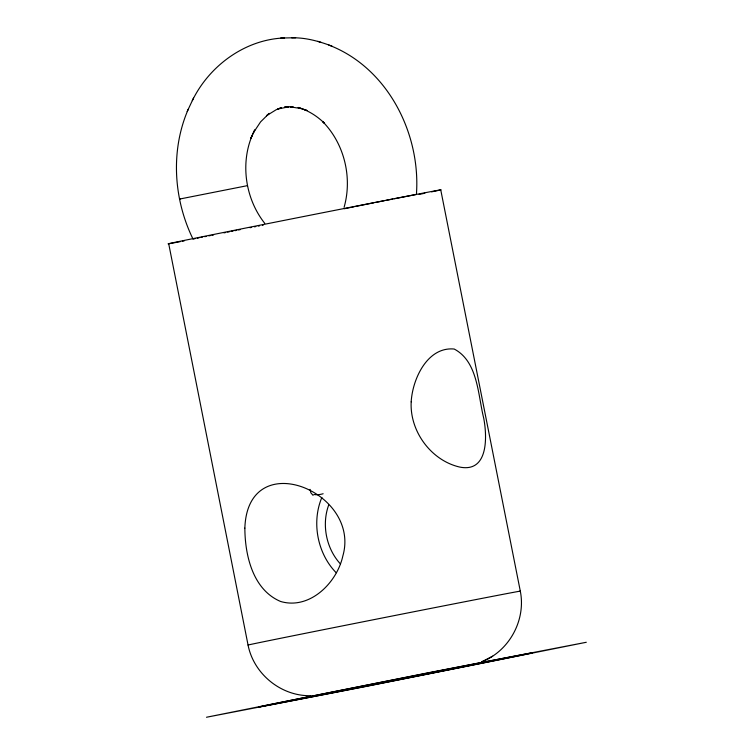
<?xml version="1.0" encoding="UTF-8"?>
<svg xmlns="http://www.w3.org/2000/svg" width="755" height="755" viewBox="0 0 755 755"><rect width="100%" height="100%" fill="white"/><g stroke="black" fill="none" stroke-linecap="round" stroke-linejoin="round"><path stroke-width="1.13" d="M416.411 194.469C420.912 133.465 387.541 67.478 328.755 45.036M344.091 207.304C352.538 177.689 344.412 143.714 322.744 121.678L324.584 123.405C317.175 116.081 308.134 110.343 298.093 107.455L307.087 110.532L303.774 109.39M188.24 109.277C170.385 150.434 173.48 199.112 193.035 239.109M251.877 136.06L250.83 138.316L254.775 129.898C239.505 159.465 244.271 197.489 264.779 223.386M192.308 100.651C209.286 65.723 245.196 39.326 284.55 37.948M187.193 111.532L193.478 98.131M253.605 132.418L260.579 121.885L269.224 113.363L266.468 115.742L276.188 109.73L281.417 107.654L277.736 109.031L288.599 106.861L284.663 106.936L291.94 106.795M481.841 661.767C509.314 651.055 526.122 620.025 520.308 591.156L440.741 189.835M481.728 661.814L492.656 656.189M247.385 185.654L179.473 199.084L180.096 198.99M193.676 238.957L195.101 238.655M344.318 208.748L347.14 208.154M197.253 238.212L199.065 237.844M347.932 207.993L350.745 207.417M201.151 237.419L202.293 237.193M351.811 207.2L354.142 206.728M204.765 236.692L206.087 236.428M208.89 235.862L210.418 235.56M355.407 206.474L373.734 202.812M375.443 202.472L384.229 200.726M211.985 235.239L213.599 234.918M223.933 232.861L225.745 232.502M386.013 200.377L392.779 199.037M227.566 232.144L229.397 231.776M231.228 231.407L233.078 231.049M234.918 230.681L236.759 230.322M238.486 229.973L240.203 229.633M394.384 198.725L416.222 194.497M250.047 227.699L251.566 227.406M254.454 226.84L255.813 226.576M258.342 226.085L259.493 225.858M262.438 225.292L263.212 225.141M291.76 37.835C305.633 37.439 319.195 41.308 332.058 46.178M293.195 106.776L290.288 106.842L301.547 108.645M280.615 38.033L295.639 37.75M310.55 695.704C281.039 696.27 253.708 673.96 248.055 645.053L168.705 243.742M317.846 41.308L321.309 42.506M313.117 495.393L310.862 492.826L310.079 489.391M340.279 563.777A49.896 40.619 79.1 0 1 328.661 505.114M336.192 572.734A60.372 49.15 79.1 0 1 321.857 497.488M180.313 241.628A138.778 0.481 -11.2 0 1 301.547 216.93A138.778 0.481 -11.2 0 1 431.567 191.855M424.839 193.242A138.778 0.481 -11.2 0 1 419.072 194.422M184.211 240.883A138.778 0.481 -11.2 0 1 182.304 241.251M248.168 645.053A138.778 0.481 -11.2 0 1 385.569 617.335A138.778 0.481 -11.2 0 1 520.063 591.231M323.14 493.751A44.913 18.507 -45.5 0 1 313.863 494.459M244.856 528.113C244.969 555.416 252.868 589.759 280.586 601.471C309.701 610.097 337.013 582.803 342.845 555.963C361.315 491.826 247.678 445.016 244.856 528.113M411.192 401.839C409.587 431.218 431.114 460.635 459.946 467.118C488.56 472.724 487.202 436.296 483.71 418.185C477.924 395.082 478.038 361.579 454.208 349.036C427.405 346.46 412.457 379.104 411.192 401.839M322.064 694.458L470.865 665.023L322.064 694.458M428.038 672.809L206.493 717.25L364.75 686.72L586.295 642.278L428.038 672.809M325.707 694.185A138.778 0.481 -11.2 0 0 532.492 652.83A138.778 0.481 -11.2 0 0 330.973 692.288A138.778 0.481 -11.2 0 0 325.707 694.185"/></g></svg>
